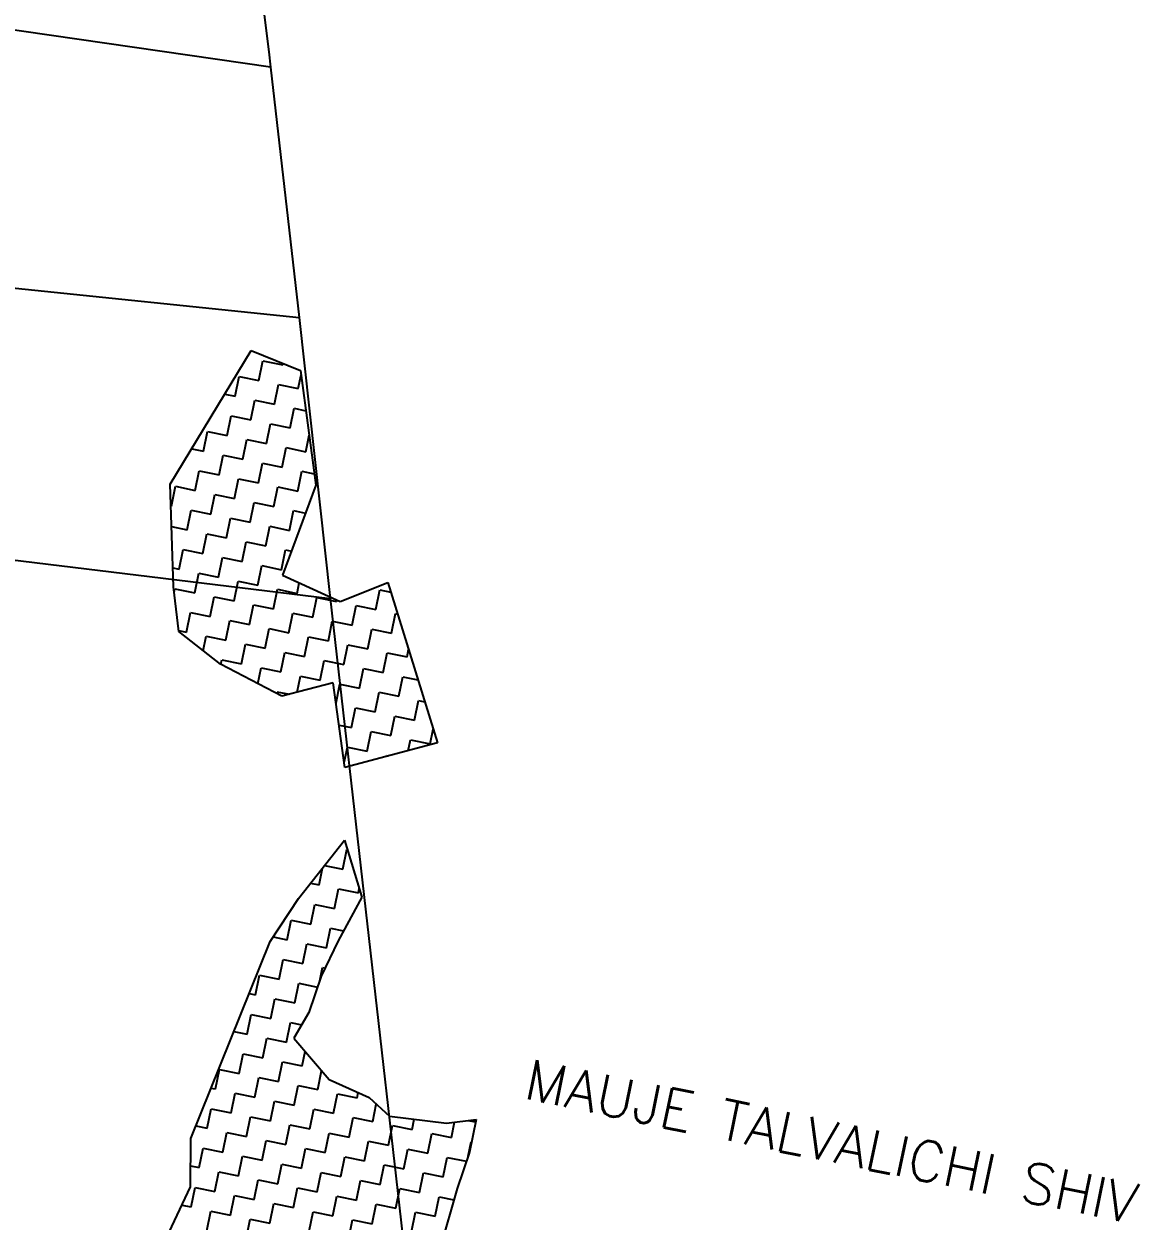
# Model space of a CAD drawing. Header units: metres. Extents: x 280043 to 281054, y 2047152 to 2048652.
# Drawn here: x 280837.9 to 280975.4, y 2048313.7 to 2048461.4 of the extents above; entities that cross this region are included whole.
import ezdxf
from ezdxf.enums import TextEntityAlignment as Align

# ---------------------------------------------------------------- set-up
doc = ezdxf.new("R2010")
doc.units = ezdxf.units.M
for name, color, linetype in [('POLY_HATCH', 12, 'Continuous'), ('POLY_PARCEL', 6, 'Continuous'), ('TEXT_MAPOUT', 7, 'Continuous'), ('V_BOUND_LINE', 7, 'Continuous')]:
    doc.layers.add(name, color=color, linetype=linetype)
doc.styles.get("Standard").update_dxf_attribs({"font": 'simplex.shx'})

msp = doc.modelspace()

# ---------------------------------------------------------------- linework, layer by layer
at = {"layer": 'POLY_HATCH'}
for p, q in [((280855.96, 2048404.62), (280865.94, 2048421.1)), ((280865.94, 2048421.1), (280872.02, 2048418.65)), ((280872.02, 2048418.65), (280873.9, 2048404.51)), ((280856.35, 2048391.97), (280855.96, 2048404.62)), ((280873.9, 2048404.51), (280869.81, 2048393.39)), ((280869.81, 2048393.39), (280876.92, 2048390.13)), ((280857, 2048386.45), (280856.35, 2048391.97)), ((280876.92, 2048390.13), (280882.79, 2048392.5)), ((280882.79, 2048392.5), (280888.89, 2048372.7)), ((280862.16, 2048382.4), (280857, 2048386.45)), ((280869.72, 2048378.45), (280862.16, 2048382.4)), ((280876.05, 2048380.13), (280869.72, 2048378.45)), ((280877.49, 2048369.67), (280876.05, 2048380.13)), ((280888.89, 2048372.7), (280877.49, 2048369.67)), ((280871.76, 2048353.5), (280877.44, 2048360.7)), ((280877.44, 2048360.7), (280879.58, 2048353.68)), ((280868.28, 2048348.23), (280871.76, 2048353.5)), ((280879.58, 2048353.68), (280876.67, 2048348.3)), ((280858.48, 2048323.93), (280868.28, 2048348.23)), ((280876.67, 2048348.3), (280874.58, 2048343.94)), ((280874.58, 2048343.94), (280873.06, 2048339.47)), ((280873.06, 2048339.47), (280871.2, 2048336.27)), ((280871.2, 2048336.27), (280875.54, 2048331.18)), ((280875.54, 2048331.18), (280880.47, 2048328.97)), ((280880.47, 2048328.97), (280882.99, 2048326.66)), ((280882.99, 2048326.66), (280890, 2048325.81)), ((280890, 2048325.81), (280893.68, 2048326.25)), ((280893.68, 2048326.25), (280892.85, 2048322.23)), ((280858.45, 2048317.96), (280858.48, 2048323.93)), ((280892.85, 2048322.23), (280891.33, 2048317.76)), ((280842.5, 2048284.15), (280858.45, 2048317.96)), ((280891.33, 2048317.76), (280889.22, 2048310.42))]:
    msp.add_line(p, q, dxfattribs=at)
at = {"layer": 'POLY_HATCH', "linetype": 'Continuous'}
for p, q in [((280866.89, 2048417.4), (280867.39, 2048419.82)), ((280867.39, 2048419.82), (280869.82, 2048419.32)), ((280869.82, 2048419.32), (280869.86, 2048419.53)), ((280863.97, 2048415.47), (280864.47, 2048417.9)), ((280864.47, 2048417.9), (280866.89, 2048417.4)), ((280868.82, 2048414.47), (280869.32, 2048416.9)), ((280869.32, 2048416.9), (280871.74, 2048416.4)), ((280871.74, 2048416.4), (280872.1, 2048418.1)), ((280862.69, 2048415.73), (280863.97, 2048415.47)), ((280865.89, 2048412.55), (280866.39, 2048414.97)), ((280866.39, 2048414.97), (280868.82, 2048414.47)), ((280870.74, 2048411.55), (280871.24, 2048413.97)), ((280871.24, 2048413.97), (280872.68, 2048413.67)), ((280862.97, 2048410.62), (280863.47, 2048413.05)), ((280863.47, 2048413.05), (280865.89, 2048412.55)), ((280860.04, 2048408.7), (280860.54, 2048411.12)), ((280860.54, 2048411.12), (280862.97, 2048410.62)), ((280867.82, 2048409.62), (280868.32, 2048412.05)), ((280868.32, 2048412.05), (280870.74, 2048411.55)), ((280864.89, 2048407.7), (280865.39, 2048410.12)), ((280865.39, 2048410.12), (280867.82, 2048409.62)), ((280872.67, 2048408.62), (280873.08, 2048410.64)), ((280858.61, 2048408.99), (280860.04, 2048408.7)), ((280861.97, 2048405.77), (280862.47, 2048408.2)), ((280862.47, 2048408.2), (280864.89, 2048407.7)), ((280869.74, 2048406.7), (280870.24, 2048409.12)), ((280870.24, 2048409.12), (280872.67, 2048408.62)), ((280866.82, 2048404.77), (280867.32, 2048407.2)), ((280867.32, 2048407.2), (280869.74, 2048406.7)), ((280859.04, 2048403.85), (280859.54, 2048406.27)), ((280859.54, 2048406.27), (280861.97, 2048405.77)), ((280863.89, 2048402.85), (280864.39, 2048405.27)), ((280864.39, 2048405.27), (280866.82, 2048404.77)), ((280871.67, 2048403.77), (280872.17, 2048406.2)), ((280872.17, 2048406.2), (280873.71, 2048405.88)), ((280856.12, 2048401.92), (280856.62, 2048404.35)), ((280856.62, 2048404.35), (280859.04, 2048403.85)), ((280868.74, 2048401.85), (280869.24, 2048404.27)), ((280869.24, 2048404.27), (280871.67, 2048403.77)), ((280860.97, 2048400.92), (280861.47, 2048403.35)), ((280861.47, 2048403.35), (280863.89, 2048402.85)), ((280865.82, 2048399.92), (280866.32, 2048402.35)), ((280866.32, 2048402.35), (280868.74, 2048401.85)), ((280856.04, 2048401.94), (280856.12, 2048401.92)), ((280858.04, 2048399), (280858.54, 2048401.42)), ((280858.54, 2048401.42), (280860.97, 2048400.92)), ((280870.67, 2048398.92), (280871.17, 2048401.35)), ((280871.17, 2048401.35), (280872.62, 2048401.05)), ((280856.12, 2048399.39), (280858.04, 2048399)), ((280862.89, 2048398), (280863.39, 2048400.42)), ((280863.39, 2048400.42), (280865.82, 2048399.92)), ((280867.74, 2048397), (280868.24, 2048399.42)), ((280868.24, 2048399.42), (280870.67, 2048398.92)), ((280859.97, 2048396.07), (280860.47, 2048398.5)), ((280860.47, 2048398.5), (280862.89, 2048398)), ((280857.04, 2048394.15), (280857.54, 2048396.57)), ((280857.54, 2048396.57), (280859.97, 2048396.07)), ((280864.82, 2048395.07), (280865.32, 2048397.5)), ((280865.32, 2048397.5), (280867.74, 2048397)), ((280869.67, 2048394.07), (280870.17, 2048396.5)), ((280870.17, 2048396.5), (280870.9, 2048396.35)), ((280861.89, 2048393.15), (280862.39, 2048395.57)), ((280862.39, 2048395.57), (280864.82, 2048395.07)), ((280856.28, 2048394.3), (280857.04, 2048394.15)), ((280858.97, 2048391.22), (280859.47, 2048393.65)), ((280859.47, 2048393.65), (280861.89, 2048393.15)), ((280866.74, 2048392.15), (280867.24, 2048394.57)), ((280867.24, 2048394.57), (280869.67, 2048394.07)), ((280856.44, 2048391.21), (280856.54, 2048391.72)), ((280856.54, 2048391.72), (280858.97, 2048391.22)), ((280863.82, 2048390.22), (280864.32, 2048392.65)), ((280864.32, 2048392.65), (280866.74, 2048392.15)), ((280868.67, 2048389.22), (280869.17, 2048391.65)), ((280869.17, 2048391.65), (280871.59, 2048391.15)), ((280871.59, 2048391.15), (280871.86, 2048392.44)), ((280860.89, 2048388.3), (280861.39, 2048390.72)), ((280861.39, 2048390.72), (280863.82, 2048390.22)), ((280873.52, 2048388.22), (280874.02, 2048390.65)), ((280874.02, 2048390.65), (280876.44, 2048390.15)), ((280876.44, 2048390.15), (280876.48, 2048390.33)), ((280881.29, 2048389.15), (280881.79, 2048391.57)), ((280881.79, 2048391.57), (280883.17, 2048391.29)), ((280857.97, 2048386.37), (280858.47, 2048388.8)), ((280858.47, 2048388.8), (280860.89, 2048388.3)), ((280865.74, 2048387.3), (280866.24, 2048389.72)), ((280866.24, 2048389.72), (280868.67, 2048389.22)), ((280870.59, 2048386.3), (280871.09, 2048388.72)), ((280871.09, 2048388.72), (280873.52, 2048388.22)), ((280878.37, 2048387.22), (280878.87, 2048389.65)), ((280878.87, 2048389.65), (280881.29, 2048389.15)), ((280862.82, 2048385.37), (280863.32, 2048387.8)), ((280863.32, 2048387.8), (280865.74, 2048387.3)), ((280875.45, 2048385.3), (280875.94, 2048387.72)), ((280875.94, 2048387.72), (280878.37, 2048387.22)), ((280883.22, 2048386.22), (280883.72, 2048388.65)), ((280883.72, 2048388.65), (280884, 2048388.59)), ((280856.99, 2048386.57), (280857.97, 2048386.37)), ((280860.02, 2048384.08), (280860.39, 2048385.87)), ((280860.39, 2048385.87), (280862.82, 2048385.37)), ((280867.67, 2048384.37), (280868.17, 2048386.8)), ((280868.17, 2048386.8), (280870.59, 2048386.3)), ((280872.52, 2048383.37), (280873.02, 2048385.8)), ((280873.02, 2048385.8), (280875.45, 2048385.3)), ((280880.3, 2048384.3), (280880.8, 2048386.72)), ((280880.8, 2048386.72), (280883.22, 2048386.22)), ((280864.74, 2048382.45), (280865.24, 2048384.87)), ((280865.24, 2048384.87), (280867.67, 2048384.37)), ((280877.37, 2048382.37), (280877.87, 2048384.8)), ((280877.87, 2048384.8), (280880.3, 2048384.3)), ((280862.2, 2048382.38), (280862.32, 2048382.95)), ((280862.32, 2048382.95), (280864.74, 2048382.45)), ((280869.6, 2048381.45), (280870.09, 2048383.87)), ((280870.09, 2048383.87), (280872.52, 2048383.37)), ((280874.45, 2048380.45), (280874.95, 2048382.87)), ((280874.95, 2048382.87), (280877.37, 2048382.37)), ((280882.22, 2048381.37), (280882.72, 2048383.8)), ((280882.72, 2048383.8), (280885.15, 2048383.3)), ((280885.15, 2048383.3), (280885.34, 2048384.24)), ((280866.77, 2048379.99), (280867.17, 2048381.95)), ((280867.17, 2048381.95), (280869.6, 2048381.45)), ((280879.3, 2048379.45), (280879.8, 2048381.87)), ((280879.8, 2048381.87), (280882.22, 2048381.37)), ((280871.61, 2048378.95), (280872.02, 2048380.95)), ((280872.02, 2048380.95), (280874.45, 2048380.45)), ((280876.4, 2048377.64), (280876.87, 2048379.95)), ((280876.87, 2048379.95), (280879.3, 2048379.45)), ((280884.15, 2048378.45), (280884.65, 2048380.87)), ((280884.65, 2048380.87), (280886.49, 2048380.49)), ((280869.05, 2048378.8), (280869.1, 2048379.02)), ((280869.1, 2048379.02), (280870.66, 2048378.7)), ((280881.22, 2048376.52), (280881.72, 2048378.95)), ((280881.72, 2048378.95), (280884.15, 2048378.45)), ((280878.3, 2048374.6), (280878.8, 2048377.02)), ((280878.8, 2048377.02), (280881.22, 2048376.52)), ((280886.07, 2048375.52), (280886.57, 2048377.95)), ((280886.57, 2048377.95), (280887.32, 2048377.79)), ((280883.15, 2048373.6), (280883.65, 2048376.02)), ((280883.65, 2048376.02), (280886.07, 2048375.52)), ((280876.77, 2048374.91), (280878.3, 2048374.6)), ((280880.22, 2048371.67), (280880.72, 2048374.1)), ((280880.72, 2048374.1), (280883.15, 2048373.6)), ((280888, 2048372.6), (280888.37, 2048374.4)), ((280885.29, 2048371.74), (280885.57, 2048373.1)), ((280885.57, 2048373.1), (280888, 2048372.6)), ((280877.41, 2048370.28), (280877.8, 2048372.17)), ((280877.8, 2048372.17), (280880.22, 2048371.67)), ((280882.62, 2048371.03), (280882.65, 2048371.17)), ((280882.65, 2048371.17), (280882.92, 2048371.11)), ((280877.22, 2048357.12), (280877.72, 2048359.55)), ((280877.72, 2048359.55), (280877.8, 2048359.53)), ((280874.3, 2048355.19), (280874.72, 2048357.26)), ((280874.98, 2048357.58), (280877.22, 2048357.12)), ((280873.26, 2048355.41), (280874.3, 2048355.19)), ((280879.15, 2048354.2), (280879.26, 2048354.74)), ((280876.22, 2048352.27), (280876.72, 2048354.69)), ((280876.72, 2048354.69), (280879.15, 2048354.2)), ((280873.3, 2048350.34), (280873.8, 2048352.77)), ((280873.8, 2048352.77), (280876.22, 2048352.27)), ((280870.37, 2048348.42), (280870.87, 2048350.84)), ((280870.87, 2048350.84), (280873.3, 2048350.34)), ((280875.22, 2048347.42), (280875.72, 2048349.84)), ((280875.72, 2048349.84), (280877.33, 2048349.51)), ((280868.64, 2048348.78), (280870.37, 2048348.42)), ((280872.3, 2048345.49), (280872.8, 2048347.92)), ((280872.8, 2048347.92), (280875.22, 2048347.42)), ((280869.37, 2048343.57), (280869.87, 2048345.99)), ((280869.87, 2048345.99), (280872.3, 2048345.49)), ((280874.39, 2048343.38), (280874.72, 2048344.99)), ((280874.72, 2048344.99), (280875.05, 2048344.93)), ((280866.45, 2048341.64), (280866.95, 2048344.07)), ((280866.95, 2048344.07), (280869.37, 2048343.57)), ((280871.3, 2048340.64), (280871.8, 2048343.07)), ((280871.8, 2048343.07), (280874.12, 2048342.59)), ((280865.69, 2048341.8), (280866.45, 2048341.64)), ((280868.37, 2048338.72), (280868.87, 2048341.14)), ((280868.87, 2048341.14), (280871.3, 2048340.64)), ((280865.45, 2048336.79), (280865.95, 2048339.22)), ((280865.95, 2048339.22), (280868.37, 2048338.72)), ((280863.81, 2048337.13), (280865.45, 2048336.79)), ((280870.3, 2048335.79), (280870.8, 2048338.22)), ((280870.8, 2048338.22), (280872.17, 2048337.94)), ((280867.37, 2048333.87), (280867.87, 2048336.29)), ((280867.87, 2048336.29), (280870.3, 2048335.79)), ((280864.45, 2048331.94), (280864.95, 2048334.37)), ((280864.95, 2048334.37), (280867.37, 2048333.87)), ((280872.22, 2048332.87), (280872.59, 2048334.64)), ((280869.3, 2048330.94), (280869.8, 2048333.37)), ((280869.8, 2048333.37), (280872.22, 2048332.87)), ((280861.52, 2048330.02), (280862.02, 2048332.44)), ((280862.02, 2048332.44), (280864.45, 2048331.94)), ((280866.37, 2048329.02), (280866.87, 2048331.44)), ((280866.87, 2048331.44), (280869.3, 2048330.94)), ((280874.15, 2048329.94), (280874.62, 2048332.26)), ((280860.98, 2048330.13), (280861.52, 2048330.02)), ((280871.22, 2048328.02), (280871.72, 2048330.44)), ((280871.72, 2048330.44), (280874.15, 2048329.94)), ((280863.45, 2048327.09), (280863.95, 2048329.52)), ((280863.95, 2048329.52), (280866.37, 2048329.02)), ((280868.3, 2048326.09), (280868.8, 2048328.52)), ((280868.8, 2048328.52), (280871.22, 2048328.02)), ((280876.07, 2048327.02), (280876.57, 2048329.44)), ((280876.57, 2048329.44), (280879, 2048328.94)), ((280879, 2048328.94), (280879.13, 2048329.57)), ((280880.92, 2048326.02), (280881.36, 2048328.15)), ((280860.52, 2048325.17), (280861.02, 2048327.59)), ((280861.02, 2048327.59), (280863.45, 2048327.09)), ((280873.15, 2048325.09), (280873.65, 2048327.52)), ((280873.65, 2048327.52), (280876.07, 2048327.02)), ((280859.1, 2048325.46), (280860.52, 2048325.17)), ((280865.37, 2048324.17), (280865.87, 2048326.59)), ((280865.87, 2048326.59), (280868.3, 2048326.09)), ((280870.22, 2048323.17), (280870.72, 2048325.59)), ((280870.72, 2048325.59), (280873.15, 2048325.09)), ((280878, 2048324.09), (280878.5, 2048326.52)), ((280878.5, 2048326.52), (280880.92, 2048326.02)), ((280882.85, 2048323.09), (280883.35, 2048325.52)), ((280883.35, 2048325.52), (280885.77, 2048325.02)), ((280885.77, 2048325.02), (280886.03, 2048326.29)), ((280890.62, 2048324.02), (280891.02, 2048325.93)), ((280892.67, 2048326.13), (280893.55, 2048325.95)), ((280893.55, 2048325.95), (280893.61, 2048326.24)), ((280862.45, 2048322.24), (280862.95, 2048324.67)), ((280862.95, 2048324.67), (280865.37, 2048324.17)), ((280875.07, 2048322.17), (280875.57, 2048324.59)), ((280875.57, 2048324.59), (280878, 2048324.09)), ((280887.7, 2048322.09), (280888.2, 2048324.52)), ((280888.2, 2048324.52), (280890.62, 2048324.02)), ((280859.52, 2048320.32), (280860.02, 2048322.74)), ((280860.02, 2048322.74), (280862.45, 2048322.24)), ((280867.3, 2048321.24), (280867.8, 2048323.67)), ((280867.8, 2048323.67), (280870.22, 2048323.17)), ((280872.15, 2048320.24), (280872.65, 2048322.67)), ((280872.65, 2048322.67), (280875.07, 2048322.17)), ((280879.92, 2048321.17), (280880.42, 2048323.59)), ((280880.42, 2048323.59), (280882.85, 2048323.09)), ((280884.77, 2048320.17), (280885.27, 2048322.59)), ((280885.27, 2048322.59), (280887.7, 2048322.09)), ((280892.68, 2048321.72), (280893.05, 2048323.52)), ((280893.05, 2048323.52), (280893.11, 2048323.51)), ((280864.37, 2048319.32), (280864.87, 2048321.74)), ((280864.87, 2048321.74), (280867.3, 2048321.24)), ((280877, 2048319.24), (280877.5, 2048321.67)), ((280877.5, 2048321.67), (280879.92, 2048321.17)), ((280889.62, 2048319.17), (280890.12, 2048321.59)), ((280890.12, 2048321.59), (280892.47, 2048321.11)), ((280858.46, 2048320.54), (280859.52, 2048320.32)), ((280861.45, 2048317.39), (280861.95, 2048319.82)), ((280861.95, 2048319.82), (280864.37, 2048319.32)), ((280869.22, 2048318.32), (280869.72, 2048320.74)), ((280869.72, 2048320.74), (280872.15, 2048320.24)), ((280874.07, 2048317.32), (280874.57, 2048319.74)), ((280874.57, 2048319.74), (280877, 2048319.24)), ((280881.85, 2048318.24), (280882.35, 2048320.67)), ((280882.35, 2048320.67), (280884.77, 2048320.17)), ((280886.7, 2048317.24), (280887.2, 2048319.67)), ((280887.2, 2048319.67), (280889.62, 2048319.17)), ((280858.52, 2048315.47), (280859.02, 2048317.89)), ((280859.02, 2048317.89), (280861.45, 2048317.39)), ((280866.3, 2048316.39), (280866.8, 2048318.82)), ((280866.8, 2048318.82), (280869.22, 2048318.32)), ((280871.15, 2048315.39), (280871.65, 2048317.82)), ((280871.65, 2048317.82), (280874.07, 2048317.32)), ((280878.92, 2048316.32), (280879.42, 2048318.74)), ((280879.42, 2048318.74), (280881.85, 2048318.24)), ((280863.37, 2048314.47), (280863.87, 2048316.89)), ((280863.87, 2048316.89), (280866.3, 2048316.39)), ((280876, 2048314.39), (280876.5, 2048316.82)), ((280876.5, 2048316.82), (280878.92, 2048316.32)), ((280883.77, 2048315.32), (280884.27, 2048317.74)), ((280884.27, 2048317.74), (280886.7, 2048317.24)), ((280888.62, 2048314.32), (280889.12, 2048316.74)), ((280889.12, 2048316.74), (280890.93, 2048316.37)), ((280857.39, 2048315.7), (280858.52, 2048315.47)), ((280860.45, 2048312.54), (280860.95, 2048314.97)), ((280860.95, 2048314.97), (280863.37, 2048314.47)), ((280868.22, 2048313.47), (280868.72, 2048315.89)), ((280868.72, 2048315.89), (280871.15, 2048315.39)), ((280873.07, 2048312.47), (280873.57, 2048314.89)), ((280873.57, 2048314.89), (280876, 2048314.39)), ((280880.85, 2048313.39), (280881.35, 2048315.82)), ((280881.35, 2048315.82), (280883.77, 2048315.32)), ((280865.3, 2048311.54), (280865.8, 2048313.97)), ((280865.8, 2048313.97), (280868.22, 2048313.47)), ((280877.92, 2048311.47), (280878.42, 2048313.89)), ((280878.42, 2048313.89), (280880.85, 2048313.39)), ((280885.7, 2048312.39), (280886.2, 2048314.82)), ((280886.2, 2048314.82), (280888.62, 2048314.32))]:
    msp.add_line(p, q, dxfattribs=at)
at = {"layer": 'POLY_PARCEL'}
for p, q in [((280868.33, 2048456.05), (280789.99, 2048467.37)), ((280777.29, 2048434.92), (280871.86, 2048425.17)), ((280810.73, 2048398.4), (280875.66, 2048390.53))]:
    msp.add_line(p, q, dxfattribs=at)
at = {"layer": 'V_BOUND_LINE'}
for p, q in [((280858.15, 2048536.84), (280868.11, 2048457.94)), ((280868.11, 2048457.94), (280868.33, 2048456.05)), ((280868.33, 2048456.05), (280871.86, 2048425.17)), ((280871.86, 2048425.17), (280875.66, 2048390.53)), ((280875.66, 2048390.53), (280884.9, 2048309.29))]:
    msp.add_line(p, q, dxfattribs=at)

# ---------------------------------------------------------------- texts
at = {"layer": 'TEXT_MAPOUT'}
msp.add_text('MAUJE TALVALICHI SHIV', height=4.9521, rotation=348.3523, dxfattribs=at).set_placement((280937.49, 2048323.55), align=Align.MIDDLE)

doc.saveas('drawing.dxf')
